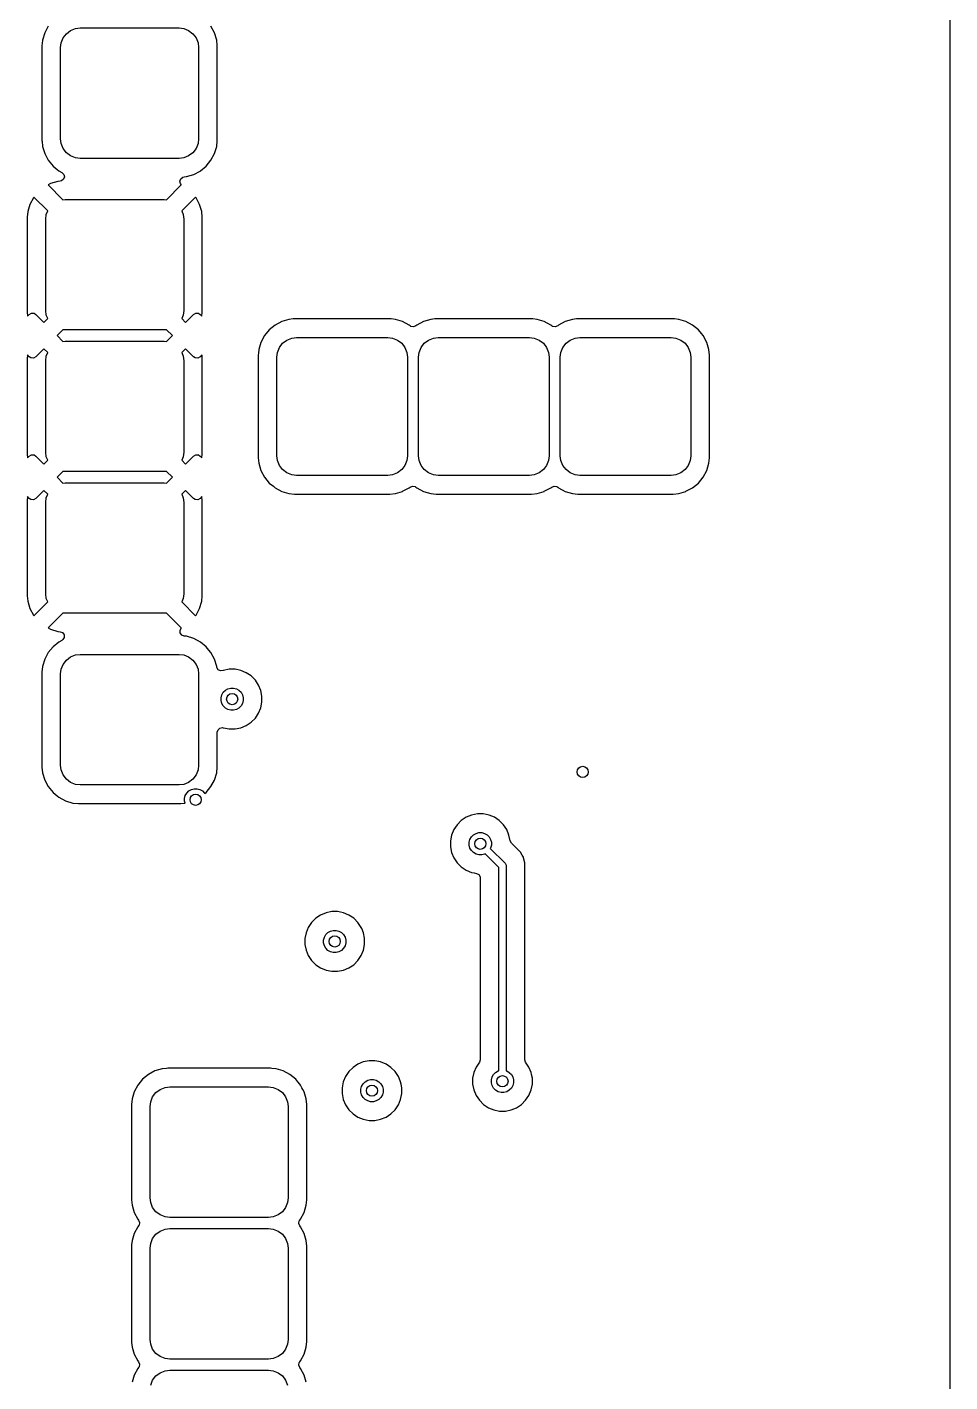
# Model space of a CAD drawing. Extents: x 3.62 to 7.51, y -6.04 to -1.71.
# Drawn here: x 6.539 to 7.514, y -4.502 to -3.072 of the extents above; entities that cross this region are included whole.
import ezdxf

# ---------------------------------------------------------------- set-up
doc = ezdxf.new("R2010")
doc.units = 0
doc.header["$MEASUREMENT"] = 0
doc.layers.add('BLACK', color=7, linetype='CONTINUOUS')

msp = doc.modelspace()

# ---------------------------------------------------------------- linework, layer by layer
at = {"layer": 'BLACK', "linetype": 'CONTINUOUS'}
for p, q in [((7.5138, -2.3151), (7.5138, -5.8582)), ((6.5617, -3.071), (6.558, -3.078)), ((6.5809, -3.0789), (6.5853, -3.0755)), ((6.5853, -3.0755), (6.5906, -3.0734)), ((6.5906, -3.0734), (6.5955, -3.0728)), ((6.5955, -3.0728), (6.6998, -3.0728)), ((6.6998, -3.0728), (6.7047, -3.0734)), ((6.7047, -3.0734), (6.7099, -3.0755)), ((6.7099, -3.0755), (6.7144, -3.0789)), ((6.7373, -3.078), (6.7335, -3.071)), ((6.5553, -3.0892), (6.5551, -3.0915)), ((6.5557, -3.0856), (6.5553, -3.0892)), ((6.558, -3.078), (6.5557, -3.0856)), ((6.5748, -3.0935), (6.5754, -3.0886)), ((6.5754, -3.0886), (6.5775, -3.0834)), ((6.5775, -3.0834), (6.5809, -3.0789)), ((6.7144, -3.0789), (6.7178, -3.0834)), ((6.7178, -3.0834), (6.7199, -3.0886)), ((6.7199, -3.0886), (6.7205, -3.0935)), ((6.7396, -3.0856), (6.7373, -3.078)), ((6.7373, -3.078), (6.7373, -3.078)), ((6.7373, -3.078), (6.7373, -3.078)), ((6.7402, -3.0915), (6.7396, -3.0856)), ((6.5551, -3.0915), (6.5551, -3.1919)), ((6.5748, -3.19), (6.5748, -3.0935)), ((6.7205, -3.0935), (6.7205, -3.19)), ((6.7402, -3.1919), (6.7402, -3.0915)), ((6.5754, -3.1949), (6.5748, -3.19)), ((6.7205, -3.19), (6.7199, -3.1949)), ((6.5551, -3.1919), (6.5552, -3.1925)), ((6.5552, -3.1925), (6.5557, -3.1979)), ((6.5557, -3.1979), (6.558, -3.2055)), ((6.5775, -3.2001), (6.5754, -3.1949)), ((6.5809, -3.2046), (6.5775, -3.2001)), ((6.7178, -3.2001), (6.7144, -3.2046)), ((6.7199, -3.1949), (6.7178, -3.2001)), ((6.7373, -3.2055), (6.7396, -3.1979)), ((6.7396, -3.1979), (6.7402, -3.1919)), ((6.558, -3.2055), (6.5617, -3.2125)), ((6.5617, -3.2125), (6.5617, -3.2125)), ((6.5617, -3.2125), (6.5668, -3.2186)), ((6.5668, -3.2186), (6.5711, -3.2222)), ((6.5853, -3.208), (6.5809, -3.2046)), ((6.5906, -3.21), (6.5853, -3.208)), ((6.5955, -3.2106), (6.5906, -3.21)), ((6.6998, -3.2106), (6.5955, -3.2106)), ((6.7047, -3.21), (6.6998, -3.2106)), ((6.7099, -3.208), (6.7047, -3.21)), ((6.7144, -3.2046), (6.7099, -3.208)), ((6.7223, -3.2237), (6.7285, -3.2186)), ((6.7285, -3.2186), (6.7335, -3.2125)), ((6.7335, -3.2125), (6.7373, -3.2055)), ((6.5711, -3.2222), (6.5729, -3.2237)), ((6.5729, -3.2237), (6.5729, -3.2237)), ((6.5729, -3.2237), (6.5729, -3.2237)), ((6.5729, -3.2237), (6.5762, -3.2254)), ((6.5778, -3.2326), (6.5756, -3.2343)), ((6.5762, -3.2254), (6.5781, -3.2274)), ((6.5787, -3.23), (6.5778, -3.2326)), ((6.5781, -3.2274), (6.5787, -3.23)), ((6.7008, -3.2346), (6.7017, -3.232)), ((6.7017, -3.232), (6.7039, -3.2303)), ((6.7039, -3.2303), (6.7052, -3.23)), ((6.7052, -3.23), (6.7077, -3.2298)), ((6.7077, -3.2298), (6.7153, -3.2274)), ((6.7153, -3.2274), (6.7155, -3.2274)), ((6.7155, -3.2274), (6.722, -3.2239)), ((6.722, -3.2239), (6.7223, -3.2237)), ((6.5642, -3.2371), (6.5615, -3.2386)), ((6.5615, -3.2386), (6.5772, -3.2542)), ((6.5718, -3.2348), (6.5642, -3.2371)), ((6.5743, -3.2346), (6.5718, -3.2348)), ((6.5756, -3.2343), (6.5743, -3.2346)), ((6.6866, -3.2542), (6.7022, -3.2386)), ((6.7014, -3.2372), (6.7008, -3.2346)), ((6.7022, -3.238), (6.7014, -3.2372)), ((6.7022, -3.2386), (6.7022, -3.238)), ((6.5423, -3.2591), (6.54, -3.2667)), ((6.546, -3.2521), (6.5423, -3.2591)), ((6.5466, -3.2514), (6.546, -3.2521)), ((6.5611, -3.266), (6.5466, -3.2514)), ((6.5772, -3.2542), (6.5797, -3.2539)), ((6.5797, -3.2539), (6.6841, -3.2539)), ((6.6841, -3.2539), (6.6866, -3.2542)), ((6.7172, -3.2514), (6.7027, -3.266)), ((6.7178, -3.2521), (6.7172, -3.2514)), ((6.7172, -3.2514), (6.7172, -3.2514)), ((6.7215, -3.2591), (6.7178, -3.2521)), ((6.7178, -3.2521), (6.7178, -3.2521)), ((6.7238, -3.2667), (6.7215, -3.2591)), ((6.54, -3.2667), (6.5394, -3.2726)), ((6.5394, -3.2726), (6.5394, -3.373)), ((6.5591, -3.2746), (6.5596, -3.2697)), ((6.5591, -3.3711), (6.5591, -3.2746)), ((6.5596, -3.2697), (6.5611, -3.266)), ((6.7027, -3.266), (6.7041, -3.2697)), ((6.7041, -3.2697), (6.7047, -3.2746)), ((6.7047, -3.2746), (6.7047, -3.3711)), ((6.7244, -3.2726), (6.7238, -3.2667)), ((6.7244, -3.373), (6.7244, -3.2726)), ((6.5394, -3.373), (6.5398, -3.3772)), ((6.5398, -3.3772), (6.5417, -3.3752)), ((6.5417, -3.3752), (6.5441, -3.3739)), ((6.5441, -3.3739), (6.5469, -3.3741)), ((6.5469, -3.3741), (6.5486, -3.3752)), ((6.5486, -3.3752), (6.5571, -3.3837)), ((6.5596, -3.376), (6.5591, -3.3711)), ((6.5611, -3.3797), (6.5596, -3.376)), ((6.7041, -3.376), (6.7027, -3.3797)), ((6.7047, -3.3711), (6.7041, -3.376)), ((6.7067, -3.3837), (6.7152, -3.3752)), ((6.7152, -3.3752), (6.7176, -3.3739)), ((6.7176, -3.3739), (6.7203, -3.3741)), ((6.7203, -3.3741), (6.7221, -3.3752)), ((6.7221, -3.3752), (6.724, -3.3772)), ((6.724, -3.3772), (6.7244, -3.373)), ((6.5571, -3.3837), (6.5611, -3.3797)), ((6.7027, -3.3797), (6.7067, -3.3837)), ((6.8013, -3.3865), (6.7951, -3.3916)), ((6.8083, -3.3828), (6.8013, -3.3865)), ((6.8013, -3.3865), (6.8013, -3.3865)), ((6.8159, -3.3805), (6.8083, -3.3828)), ((6.8204, -3.38), (6.8159, -3.3805)), ((6.8218, -3.3799), (6.8204, -3.38)), ((6.9223, -3.3799), (6.8218, -3.3799)), ((6.9239, -3.3801), (6.9223, -3.3799)), ((6.9282, -3.3805), (6.9239, -3.3801)), ((6.9358, -3.3828), (6.9282, -3.3805)), ((6.9428, -3.3865), (6.9358, -3.3828)), ((6.9438, -3.3873), (6.9428, -3.3865)), ((6.9428, -3.3865), (6.9428, -3.3865)), ((6.9447, -3.3879), (6.9438, -3.3873)), ((6.9474, -3.3884), (6.9447, -3.3879)), ((6.9499, -3.3873), (6.9474, -3.3884)), ((6.9509, -3.3865), (6.9499, -3.3873)), ((6.9579, -3.3828), (6.9509, -3.3865)), ((6.9509, -3.3865), (6.9509, -3.3865)), ((6.9655, -3.3805), (6.9579, -3.3828)), ((6.97, -3.38), (6.9655, -3.3805)), ((6.9714, -3.3799), (6.97, -3.38)), ((7.0719, -3.3799), (6.9714, -3.3799)), ((7.0735, -3.3801), (7.0719, -3.3799)), ((7.0778, -3.3805), (7.0735, -3.3801)), ((7.0854, -3.3828), (7.0778, -3.3805)), ((7.0924, -3.3865), (7.0854, -3.3828)), ((7.0934, -3.3873), (7.0924, -3.3865)), ((7.0924, -3.3865), (7.0924, -3.3865)), ((7.0943, -3.3879), (7.0934, -3.3873)), ((7.097, -3.3884), (7.0943, -3.3879)), ((7.0996, -3.3873), (7.097, -3.3884)), ((7.1005, -3.3865), (7.0996, -3.3873)), ((7.1075, -3.3828), (7.1005, -3.3865)), ((7.1005, -3.3865), (7.1005, -3.3865)), ((7.1151, -3.3805), (7.1075, -3.3828)), ((7.1196, -3.38), (7.1151, -3.3805)), ((7.121, -3.3799), (7.1196, -3.38)), ((7.2215, -3.3799), (7.121, -3.3799)), ((7.2231, -3.3801), (7.2215, -3.3799)), ((7.2274, -3.3805), (7.2231, -3.3801)), ((7.235, -3.3828), (7.2274, -3.3805)), ((7.242, -3.3865), (7.235, -3.3828)), ((7.2482, -3.3916), (7.242, -3.3865)), ((7.242, -3.3865), (7.242, -3.3865)), ((6.5772, -3.3914), (6.571, -3.3976)), ((6.571, -3.3976), (6.5772, -3.4038)), ((6.5797, -3.3917), (6.5772, -3.3914)), ((6.5772, -3.4038), (6.5797, -3.4035)), ((6.6841, -3.3917), (6.5797, -3.3917)), ((6.5797, -3.4035), (6.6841, -3.4035)), ((6.6866, -3.3914), (6.6841, -3.3917)), ((6.6841, -3.4035), (6.6866, -3.4038)), ((6.6928, -3.3976), (6.6866, -3.3914)), ((6.6866, -3.4038), (6.6928, -3.3976)), ((6.7901, -3.3977), (6.7863, -3.4048)), ((6.7951, -3.3916), (6.7901, -3.3977)), ((6.7901, -3.3977), (6.7901, -3.3977)), ((6.8092, -3.4057), (6.8137, -3.4023)), ((6.8137, -3.4023), (6.8189, -3.4002)), ((6.8189, -3.4002), (6.8238, -3.3996)), ((6.8238, -3.3996), (6.9203, -3.3996)), ((6.9203, -3.3996), (6.9252, -3.4002)), ((6.9252, -3.4002), (6.9304, -3.4023)), ((6.9304, -3.4023), (6.9349, -3.4057)), ((6.9588, -3.4057), (6.9633, -3.4023)), ((6.9633, -3.4023), (6.9685, -3.4002)), ((6.9685, -3.4002), (6.9734, -3.3996)), ((6.9734, -3.3996), (7.0699, -3.3996)), ((7.0699, -3.3996), (7.0748, -3.4002)), ((7.0748, -3.4002), (7.08, -3.4023)), ((7.08, -3.4023), (7.0845, -3.4057)), ((7.1084, -3.4057), (7.1129, -3.4023)), ((7.1129, -3.4023), (7.1181, -3.4002)), ((7.1181, -3.4002), (7.123, -3.3996)), ((7.123, -3.3996), (7.2195, -3.3996)), ((7.2195, -3.3996), (7.2244, -3.4002)), ((7.2244, -3.4002), (7.2296, -3.4023)), ((7.2296, -3.4023), (7.2341, -3.4057)), ((7.2514, -3.3955), (7.2482, -3.3916)), ((7.2532, -3.3977), (7.2514, -3.3955)), ((7.257, -3.4048), (7.2532, -3.3977)), ((7.2532, -3.3977), (7.2532, -3.3977)), ((7.2532, -3.3977), (7.2532, -3.3977)), ((6.5398, -3.4181), (6.5394, -3.4222)), ((6.5417, -3.42), (6.5398, -3.4181)), ((6.5571, -3.4116), (6.5486, -3.42)), ((6.5611, -3.4156), (6.5571, -3.4116)), ((6.5596, -3.4193), (6.5611, -3.4156)), ((6.7067, -3.4116), (6.7027, -3.4156)), ((6.7027, -3.4156), (6.7041, -3.4193)), ((6.7152, -3.42), (6.7067, -3.4116)), ((6.724, -3.4181), (6.7221, -3.42)), ((6.724, -3.4181), (6.724, -3.4181)), ((6.724, -3.4183), (6.724, -3.4181)), ((6.7241, -3.4187), (6.724, -3.4183)), ((6.7244, -3.4222), (6.7241, -3.4187)), ((6.7836, -3.4163), (6.7834, -3.4183)), ((6.7834, -3.4183), (6.7834, -3.5266)), ((6.784, -3.4124), (6.7836, -3.4163)), ((6.7863, -3.4048), (6.784, -3.4124)), ((6.8031, -3.4203), (6.8037, -3.4154)), ((6.8037, -3.4154), (6.8058, -3.4101)), ((6.8058, -3.4101), (6.8092, -3.4057)), ((6.9349, -3.4057), (6.9383, -3.4101)), ((6.9383, -3.4101), (6.9404, -3.4154)), ((6.9404, -3.4154), (6.9409, -3.4203)), ((6.9528, -3.4203), (6.9533, -3.4154)), ((6.9533, -3.4154), (6.9554, -3.4101)), ((6.9554, -3.4101), (6.9588, -3.4057)), ((7.0845, -3.4057), (7.0879, -3.4101)), ((7.0879, -3.4101), (7.09, -3.4154)), ((7.09, -3.4154), (7.0906, -3.4203)), ((7.1024, -3.4203), (7.1029, -3.4154)), ((7.1029, -3.4154), (7.105, -3.4101)), ((7.105, -3.4101), (7.1084, -3.4057)), ((7.2341, -3.4057), (7.2375, -3.4101)), ((7.2375, -3.4101), (7.2396, -3.4154)), ((7.2396, -3.4154), (7.2402, -3.4203)), ((7.2593, -3.4124), (7.257, -3.4048)), ((7.257, -3.4048), (7.257, -3.4048)), ((7.257, -3.4048), (7.257, -3.4048)), ((7.2599, -3.4183), (7.2593, -3.4124)), ((7.2599, -3.5266), (7.2599, -3.4183)), ((6.5394, -3.4222), (6.5394, -3.5227)), ((6.5434, -3.4212), (6.5417, -3.42)), ((6.5462, -3.4214), (6.5434, -3.4212)), ((6.5486, -3.42), (6.5462, -3.4214)), ((6.5591, -3.4242), (6.5596, -3.4193)), ((6.5591, -3.5207), (6.5591, -3.4242)), ((6.7041, -3.4193), (6.7047, -3.4242)), ((6.7047, -3.4242), (6.7047, -3.5207)), ((6.7169, -3.4212), (6.7152, -3.42)), ((6.7197, -3.4214), (6.7169, -3.4212)), ((6.7221, -3.42), (6.7197, -3.4214)), ((6.7244, -3.5227), (6.7244, -3.4222)), ((6.8031, -3.5246), (6.8031, -3.4203)), ((6.9409, -3.4203), (6.9409, -3.5246)), ((6.9528, -3.5246), (6.9528, -3.4203)), ((7.0906, -3.4203), (7.0906, -3.5246)), ((7.1024, -3.5246), (7.1024, -3.4203)), ((7.2402, -3.4203), (7.2402, -3.5246)), ((6.5394, -3.5227), (6.5398, -3.5268)), ((6.5398, -3.5268), (6.5417, -3.5248)), ((6.5417, -3.5248), (6.5441, -3.5235)), ((6.5441, -3.5235), (6.5469, -3.5237)), ((6.5469, -3.5237), (6.5486, -3.5248)), ((6.5486, -3.5248), (6.5571, -3.5333)), ((6.5571, -3.5333), (6.5611, -3.5293)), ((6.5596, -3.5256), (6.5591, -3.5207)), ((6.5611, -3.5293), (6.5596, -3.5256)), ((6.7041, -3.5256), (6.7027, -3.5293)), ((6.7027, -3.5293), (6.7067, -3.5333)), ((6.7047, -3.5207), (6.7041, -3.5256)), ((6.7067, -3.5333), (6.7152, -3.5248)), ((6.7152, -3.5248), (6.7176, -3.5235)), ((6.7176, -3.5235), (6.7203, -3.5237)), ((6.7203, -3.5237), (6.7221, -3.5248)), ((6.7221, -3.5248), (6.724, -3.5268)), ((6.724, -3.5268), (6.7244, -3.5227)), ((6.7834, -3.5266), (6.7835, -3.5268)), ((6.7835, -3.5268), (6.784, -3.5325)), ((6.784, -3.5325), (6.7863, -3.5401)), ((6.8037, -3.5295), (6.8031, -3.5246)), ((6.8058, -3.5347), (6.8037, -3.5295)), ((6.9404, -3.5295), (6.9383, -3.5347)), ((6.9409, -3.5246), (6.9404, -3.5295)), ((6.9533, -3.5295), (6.9528, -3.5246)), ((6.9554, -3.5347), (6.9533, -3.5295)), ((7.09, -3.5295), (7.0879, -3.5347)), ((7.0906, -3.5246), (7.09, -3.5295)), ((7.1029, -3.5295), (7.1024, -3.5246)), ((7.105, -3.5347), (7.1029, -3.5295)), ((7.2396, -3.5295), (7.2375, -3.5347)), ((7.2402, -3.5246), (7.2396, -3.5295)), ((7.257, -3.5401), (7.2593, -3.5325)), ((7.2593, -3.5325), (7.2599, -3.5266)), ((6.5772, -3.541), (6.571, -3.5472)), ((6.571, -3.5472), (6.5772, -3.5535)), ((6.5797, -3.5413), (6.5772, -3.541)), ((6.6841, -3.5413), (6.5797, -3.5413)), ((6.6866, -3.541), (6.6841, -3.5413)), ((6.6928, -3.5472), (6.6866, -3.541)), ((6.6866, -3.5535), (6.6928, -3.5472)), ((6.7863, -3.5401), (6.7901, -3.5471)), ((6.7901, -3.5471), (6.7901, -3.5471)), ((6.7901, -3.5471), (6.7951, -3.5533)), ((6.8092, -3.5392), (6.8058, -3.5347)), ((6.8137, -3.5426), (6.8092, -3.5392)), ((6.8189, -3.5447), (6.8137, -3.5426)), ((6.8238, -3.5453), (6.8189, -3.5447)), ((6.9203, -3.5453), (6.8238, -3.5453)), ((6.9252, -3.5447), (6.9203, -3.5453)), ((6.9304, -3.5426), (6.9252, -3.5447)), ((6.9349, -3.5392), (6.9304, -3.5426)), ((6.9383, -3.5347), (6.9349, -3.5392)), ((6.9588, -3.5392), (6.9554, -3.5347)), ((6.9633, -3.5426), (6.9588, -3.5392)), ((6.9685, -3.5447), (6.9633, -3.5426)), ((6.9734, -3.5453), (6.9685, -3.5447)), ((7.0699, -3.5453), (6.9734, -3.5453)), ((7.0748, -3.5447), (7.0699, -3.5453)), ((7.08, -3.5426), (7.0748, -3.5447)), ((7.0845, -3.5392), (7.08, -3.5426)), ((7.0879, -3.5347), (7.0845, -3.5392)), ((7.1084, -3.5392), (7.105, -3.5347)), ((7.1129, -3.5426), (7.1084, -3.5392)), ((7.1181, -3.5447), (7.1129, -3.5426)), ((7.123, -3.5453), (7.1181, -3.5447)), ((7.2195, -3.5453), (7.123, -3.5453)), ((7.2244, -3.5447), (7.2195, -3.5453)), ((7.2296, -3.5426), (7.2244, -3.5447)), ((7.2341, -3.5392), (7.2296, -3.5426)), ((7.2375, -3.5347), (7.2341, -3.5392)), ((7.2482, -3.5533), (7.2532, -3.5471)), ((7.2532, -3.5471), (7.257, -3.5401)), ((6.5571, -3.5612), (6.5486, -3.5696)), ((6.5611, -3.5652), (6.5571, -3.5612)), ((6.5772, -3.5535), (6.5797, -3.5531)), ((6.5797, -3.5531), (6.6841, -3.5531)), ((6.6841, -3.5531), (6.6866, -3.5535)), ((6.7067, -3.5612), (6.7027, -3.5652)), ((6.7152, -3.5696), (6.7067, -3.5612)), ((6.7951, -3.5533), (6.7994, -3.5568)), ((6.7994, -3.5568), (6.8013, -3.5583)), ((6.8013, -3.5583), (6.8013, -3.5583)), ((6.8013, -3.5583), (6.8013, -3.5583)), ((6.8013, -3.5583), (6.8083, -3.5621)), ((6.9358, -3.5621), (6.9359, -3.562)), ((6.9359, -3.562), (6.9428, -3.5583)), ((6.9428, -3.5583), (6.9438, -3.5576)), ((6.9428, -3.5583), (6.9428, -3.5583)), ((6.9438, -3.5576), (6.9463, -3.5565)), ((6.9463, -3.5565), (6.949, -3.557)), ((6.949, -3.557), (6.9499, -3.5576)), ((6.9499, -3.5576), (6.9509, -3.5583)), ((6.9509, -3.5583), (6.9509, -3.5583)), ((6.9509, -3.5583), (6.9579, -3.5621)), ((7.0854, -3.5621), (7.0855, -3.562)), ((7.0855, -3.562), (7.0924, -3.5583)), ((7.0924, -3.5583), (7.0934, -3.5576)), ((7.0924, -3.5583), (7.0924, -3.5583)), ((7.0934, -3.5576), (7.0959, -3.5565)), ((7.0959, -3.5565), (7.0986, -3.557)), ((7.0986, -3.557), (7.0996, -3.5576)), ((7.0996, -3.5576), (7.1005, -3.5583)), ((7.1005, -3.5583), (7.1005, -3.5583)), ((7.1005, -3.5583), (7.1075, -3.5621)), ((7.235, -3.5621), (7.2351, -3.562)), ((7.2351, -3.562), (7.242, -3.5583)), ((7.242, -3.5583), (7.2482, -3.5533)), ((7.242, -3.5583), (7.242, -3.5583)), ((7.242, -3.5583), (7.242, -3.5583)), ((6.5398, -3.5677), (6.5394, -3.5718)), ((6.5394, -3.5718), (6.5394, -3.6723)), ((6.5417, -3.5696), (6.5398, -3.5677)), ((6.5434, -3.5708), (6.5417, -3.5696)), ((6.5462, -3.571), (6.5434, -3.5708)), ((6.5486, -3.5696), (6.5462, -3.571)), ((6.5591, -3.5738), (6.5596, -3.5689)), ((6.5591, -3.6703), (6.5591, -3.5738)), ((6.5596, -3.5689), (6.5611, -3.5652)), ((6.7027, -3.5652), (6.7041, -3.5689)), ((6.7041, -3.5689), (6.7047, -3.5738)), ((6.7047, -3.5738), (6.7047, -3.6703)), ((6.7169, -3.5708), (6.7152, -3.5696)), ((6.7197, -3.571), (6.7169, -3.5708)), ((6.7221, -3.5696), (6.7197, -3.571)), ((6.724, -3.5677), (6.7221, -3.5696)), ((6.7244, -3.5718), (6.724, -3.5677)), ((6.7244, -3.6723), (6.7244, -3.5718)), ((6.8083, -3.5621), (6.8083, -3.5621)), ((6.8083, -3.5621), (6.8083, -3.5621)), ((6.8083, -3.5621), (6.8159, -3.5644)), ((6.8159, -3.5644), (6.8218, -3.565)), ((6.8218, -3.565), (6.8218, -3.565)), ((6.8218, -3.565), (6.9223, -3.565)), ((6.9223, -3.565), (6.9282, -3.5644)), ((6.9223, -3.565), (6.9223, -3.565)), ((6.9282, -3.5644), (6.9358, -3.5621)), ((6.9579, -3.5621), (6.9579, -3.5621)), ((6.9579, -3.5621), (6.9579, -3.5621)), ((6.9579, -3.5621), (6.9655, -3.5644)), ((6.9655, -3.5644), (6.9714, -3.565)), ((6.9714, -3.565), (6.9714, -3.565)), ((6.9714, -3.565), (7.0719, -3.565)), ((7.0719, -3.565), (7.0778, -3.5644)), ((7.0719, -3.565), (7.0719, -3.565)), ((7.0778, -3.5644), (7.0854, -3.5621)), ((7.1075, -3.5621), (7.1075, -3.5621)), ((7.1075, -3.5621), (7.1075, -3.5621)), ((7.1075, -3.5621), (7.1151, -3.5644)), ((7.1151, -3.5644), (7.121, -3.565)), ((7.121, -3.565), (7.121, -3.565)), ((7.121, -3.565), (7.2215, -3.565)), ((7.2215, -3.565), (7.2274, -3.5644)), ((7.2215, -3.565), (7.2215, -3.565)), ((7.2274, -3.5644), (7.235, -3.5621)), ((6.5394, -3.6723), (6.54, -3.6782)), ((6.5596, -3.6752), (6.5591, -3.6703)), ((6.5611, -3.6789), (6.5596, -3.6752)), ((6.7041, -3.6752), (6.7027, -3.6789)), ((6.7047, -3.6703), (6.7041, -3.6752)), ((6.7238, -3.6782), (6.7244, -3.6723)), ((6.54, -3.6782), (6.5423, -3.6858)), ((6.5423, -3.6858), (6.546, -3.6928)), ((6.5466, -3.6935), (6.5611, -3.6789)), ((6.5772, -3.6906), (6.5615, -3.7063)), ((6.5797, -3.6909), (6.5772, -3.6906)), ((6.6866, -3.6906), (6.6841, -3.6909)), ((6.7022, -3.7063), (6.6866, -3.6906)), ((6.7027, -3.6789), (6.7172, -3.6935)), ((6.7178, -3.6928), (6.7215, -3.6858)), ((6.7215, -3.6858), (6.7238, -3.6782)), ((6.546, -3.6928), (6.546, -3.6928)), ((6.546, -3.6928), (6.5466, -3.6935)), ((6.5466, -3.6935), (6.5466, -3.6935)), ((6.6841, -3.6909), (6.5797, -3.6909)), ((6.7172, -3.6935), (6.7178, -3.6928)), ((6.7172, -3.6935), (6.7172, -3.6935)), ((6.5615, -3.7063), (6.5642, -3.7077)), ((6.5642, -3.7077), (6.5718, -3.71)), ((6.5718, -3.71), (6.5743, -3.7103)), ((6.5743, -3.7103), (6.5769, -3.7113)), ((6.5772, -3.7187), (6.5762, -3.7195)), ((6.5769, -3.7113), (6.5785, -3.7136)), ((6.5786, -3.7163), (6.5772, -3.7187)), ((6.5785, -3.7136), (6.5786, -3.7163)), ((6.7009, -3.7089), (6.7022, -3.7067)), ((6.701, -3.7116), (6.7009, -3.7089)), ((6.7026, -3.7139), (6.701, -3.7116)), ((6.7022, -3.7067), (6.7022, -3.7063)), ((6.7052, -3.7149), (6.7026, -3.7139)), ((6.7077, -3.7151), (6.7052, -3.7149)), ((6.7153, -3.7174), (6.7077, -3.7151)), ((6.7223, -3.7212), (6.7153, -3.7174)), ((6.5617, -3.7324), (6.558, -3.7394)), ((6.5668, -3.7262), (6.5617, -3.7324)), ((6.5617, -3.7324), (6.5617, -3.7324)), ((6.5729, -3.7212), (6.5668, -3.7262)), ((6.5762, -3.7195), (6.5729, -3.7212)), ((6.5729, -3.7212), (6.5729, -3.7212)), ((6.7285, -3.7262), (6.7223, -3.7212)), ((6.7223, -3.7212), (6.7223, -3.7212)), ((6.7314, -3.7297), (6.7285, -3.7262)), ((6.7335, -3.7324), (6.7314, -3.7297)), ((6.7373, -3.7394), (6.7335, -3.7324)), ((6.7335, -3.7324), (6.7335, -3.7324)), ((6.7335, -3.7324), (6.7335, -3.7324)), ((6.5557, -3.747), (6.5551, -3.7529)), ((6.558, -3.7394), (6.5557, -3.747)), ((6.5754, -3.75), (6.5775, -3.7448)), ((6.5775, -3.7448), (6.5809, -3.7403)), ((6.5809, -3.7403), (6.5853, -3.7369)), ((6.5853, -3.7369), (6.5906, -3.7348)), ((6.5906, -3.7348), (6.5955, -3.7343)), ((6.5955, -3.7343), (6.6998, -3.7343)), ((6.6998, -3.7343), (6.7047, -3.7348)), ((6.7047, -3.7348), (6.7099, -3.7369)), ((6.7099, -3.7369), (6.7144, -3.7403)), ((6.7144, -3.7403), (6.7178, -3.7448)), ((6.7178, -3.7448), (6.7199, -3.75)), ((6.7396, -3.747), (6.7373, -3.7394)), ((6.7373, -3.7394), (6.7373, -3.7394)), ((6.7373, -3.7394), (6.7373, -3.7394)), ((6.7396, -3.7473), (6.7396, -3.747)), ((6.7396, -3.747), (6.7396, -3.747)), ((6.7396, -3.747), (6.7396, -3.747)), ((6.7398, -3.748), (6.7396, -3.7473)), ((6.7412, -3.7504), (6.7398, -3.748)), ((6.5551, -3.7529), (6.5551, -3.8534)), ((6.5748, -3.7549), (6.5754, -3.75)), ((6.5748, -3.8514), (6.5748, -3.7549)), ((6.7199, -3.75), (6.7205, -3.7549)), ((6.7205, -3.7549), (6.7205, -3.8514)), ((6.7436, -3.7516), (6.7412, -3.7504)), ((6.7463, -3.7513), (6.7436, -3.7516)), ((6.7467, -3.7512), (6.7463, -3.7513)), ((6.7528, -3.75), (6.7467, -3.7512)), ((6.7467, -3.7512), (6.7467, -3.7512)), ((6.759, -3.75), (6.7528, -3.75)), ((6.7528, -3.75), (6.7528, -3.75)), ((6.7651, -3.7512), (6.759, -3.75)), ((6.759, -3.75), (6.759, -3.75)), ((6.7708, -3.7536), (6.7651, -3.7512)), ((6.7651, -3.7512), (6.7651, -3.7512)), ((6.776, -3.757), (6.7708, -3.7536)), ((6.7708, -3.7536), (6.7708, -3.7536)), ((6.7804, -3.7614), (6.776, -3.757)), ((6.776, -3.757), (6.776, -3.757)), ((6.7838, -3.7666), (6.7804, -3.7614)), ((6.7804, -3.7614), (6.7804, -3.7614)), ((6.745, -3.777), (6.7465, -3.7743)), ((6.7465, -3.7743), (6.7487, -3.7721)), ((6.7487, -3.7721), (6.7514, -3.7706)), ((6.7514, -3.7706), (6.7544, -3.7698)), ((6.7544, -3.7698), (6.7574, -3.7698)), ((6.7574, -3.7698), (6.7604, -3.7706)), ((6.7604, -3.7706), (6.7631, -3.7721)), ((6.7631, -3.7721), (6.7653, -3.7743)), ((6.7653, -3.7743), (6.7668, -3.777)), ((6.7862, -3.7723), (6.7838, -3.7666)), ((6.7838, -3.7666), (6.7838, -3.7666)), ((6.7874, -3.7784), (6.7862, -3.7723)), ((6.7862, -3.7723), (6.7862, -3.7723)), ((6.7862, -3.7723), (6.7862, -3.7723)), ((6.7442, -3.78), (6.745, -3.777)), ((6.7442, -3.783), (6.7442, -3.78)), ((6.745, -3.786), (6.7442, -3.783)), ((6.7465, -3.7887), (6.745, -3.786)), ((6.7487, -3.7909), (6.7465, -3.7887)), ((6.7514, -3.7924), (6.7487, -3.7909)), ((6.7631, -3.7909), (6.7604, -3.7924)), ((6.7653, -3.7887), (6.7631, -3.7909)), ((6.7668, -3.786), (6.7653, -3.7887)), ((6.7668, -3.777), (6.7676, -3.78)), ((6.7676, -3.783), (6.7668, -3.786)), ((6.7676, -3.78), (6.7676, -3.783)), ((6.7838, -3.7964), (6.7862, -3.7907)), ((6.7862, -3.7907), (6.7874, -3.7846)), ((6.7874, -3.7846), (6.7874, -3.7784)), ((6.7874, -3.7784), (6.7874, -3.7784)), ((6.7874, -3.7784), (6.7874, -3.7784)), ((6.7544, -3.7932), (6.7514, -3.7924)), ((6.7574, -3.7932), (6.7544, -3.7932)), ((6.7604, -3.7924), (6.7574, -3.7932)), ((6.776, -3.806), (6.7804, -3.8016)), ((6.7804, -3.8016), (6.7838, -3.7964)), ((6.7402, -3.8164), (6.741, -3.8138)), ((6.7402, -3.8534), (6.7402, -3.8164)), ((6.741, -3.8138), (6.743, -3.812)), ((6.743, -3.812), (6.7458, -3.8116)), ((6.7458, -3.8116), (6.7465, -3.8118)), ((6.7465, -3.8118), (6.7465, -3.8117)), ((6.7465, -3.8117), (6.7467, -3.8118)), ((6.7467, -3.8118), (6.7467, -3.8118)), ((6.7467, -3.8118), (6.7528, -3.813)), ((6.7528, -3.813), (6.7528, -3.813)), ((6.7528, -3.813), (6.7528, -3.813)), ((6.7528, -3.813), (6.759, -3.813)), ((6.759, -3.813), (6.7651, -3.8118)), ((6.759, -3.813), (6.759, -3.813)), ((6.7651, -3.8118), (6.7708, -3.8094)), ((6.7708, -3.8094), (6.776, -3.806)), ((6.5551, -3.8534), (6.5557, -3.8593)), ((6.5557, -3.8593), (6.558, -3.8669)), ((6.5754, -3.8563), (6.5748, -3.8514)), ((6.5775, -3.8615), (6.5754, -3.8563)), ((6.5809, -3.866), (6.5775, -3.8615)), ((6.7178, -3.8615), (6.7144, -3.866)), ((6.7199, -3.8563), (6.7178, -3.8615)), ((6.7205, -3.8514), (6.7199, -3.8563)), ((6.7373, -3.8669), (6.7396, -3.8593)), ((6.7396, -3.8593), (6.7402, -3.8534)), ((6.558, -3.8669), (6.5617, -3.8739)), ((6.5617, -3.8739), (6.5617, -3.8739)), ((6.5617, -3.8739), (6.5668, -3.8801)), ((6.5853, -3.8694), (6.5809, -3.866)), ((6.5906, -3.8715), (6.5853, -3.8694)), ((6.5955, -3.872), (6.5906, -3.8715)), ((6.6998, -3.872), (6.5955, -3.872)), ((6.7047, -3.8715), (6.6998, -3.872)), ((6.7099, -3.8694), (6.7047, -3.8715)), ((6.7144, -3.866), (6.7099, -3.8694)), ((6.7128, -3.8769), (6.7158, -3.8761)), ((6.7158, -3.8761), (6.7189, -3.8761)), ((6.7189, -3.8761), (6.7219, -3.8769)), ((6.7285, -3.8801), (6.7335, -3.8739)), ((6.7335, -3.8739), (6.7373, -3.8669)), ((6.5668, -3.8801), (6.5711, -3.8836)), ((6.5711, -3.8836), (6.5729, -3.8851)), ((6.5729, -3.8851), (6.5729, -3.8851)), ((6.5729, -3.8851), (6.5729, -3.8851)), ((6.5729, -3.8851), (6.5799, -3.8889)), ((6.5799, -3.8889), (6.5799, -3.8889)), ((6.5799, -3.8889), (6.5799, -3.8889)), ((6.5799, -3.8889), (6.5876, -3.8912)), ((6.7056, -3.8863), (6.7064, -3.8833)), ((6.7056, -3.8894), (6.7056, -3.8863)), ((6.7062, -3.8913), (6.7056, -3.8894)), ((6.7064, -3.8833), (6.708, -3.8807)), ((6.708, -3.8807), (6.7102, -3.8785)), ((6.7102, -3.8785), (6.7128, -3.8769)), ((6.7219, -3.8769), (6.7245, -3.8785)), ((6.7245, -3.8785), (6.7267, -3.8807)), ((6.7267, -3.8807), (6.7271, -3.8812)), ((6.7271, -3.8812), (6.7285, -3.8801)), ((6.5876, -3.8912), (6.5935, -3.8918)), ((6.5935, -3.8918), (6.5935, -3.8918)), ((6.5935, -3.8918), (6.7018, -3.8918)), ((6.7018, -3.8918), (6.7062, -3.8913)), ((6.7018, -3.8918), (6.7018, -3.8918)), ((7.0087, -3.9039), (7.003, -3.9063)), ((7.0148, -3.9027), (7.0087, -3.9039)), ((7.0087, -3.9039), (7.0087, -3.9039)), ((7.021, -3.9027), (7.0148, -3.9027)), ((7.0148, -3.9027), (7.0148, -3.9027)), ((7.0271, -3.9039), (7.021, -3.9027)), ((7.021, -3.9027), (7.021, -3.9027)), ((7.0328, -3.9063), (7.0271, -3.9039)), ((7.0271, -3.9039), (7.0271, -3.9039)), ((6.99, -3.9193), (6.9876, -3.925)), ((6.9934, -3.9141), (6.99, -3.9193)), ((6.99, -3.9193), (6.99, -3.9193)), ((6.9978, -3.9097), (6.9934, -3.9141)), ((6.9934, -3.9141), (6.9934, -3.9141)), ((7.003, -3.9063), (6.9978, -3.9097)), ((6.9978, -3.9097), (6.9978, -3.9097)), ((7.003, -3.9063), (7.003, -3.9063)), ((7.038, -3.9097), (7.0328, -3.9063)), ((7.0328, -3.9063), (7.0328, -3.9063)), ((7.0424, -3.9141), (7.038, -3.9097)), ((7.038, -3.9097), (7.038, -3.9097)), ((7.0458, -3.9193), (7.0424, -3.9141)), ((7.0424, -3.9141), (7.0424, -3.9141)), ((7.0482, -3.925), (7.0458, -3.9193)), ((7.0458, -3.9193), (7.0458, -3.9193)), ((6.9876, -3.925), (6.9864, -3.9311)), ((6.9864, -3.9311), (6.9864, -3.9373)), ((6.9876, -3.925), (6.9876, -3.925)), ((7.0062, -3.9326), (7.007, -3.9297)), ((7.0062, -3.9357), (7.0062, -3.9326)), ((7.007, -3.9297), (7.0085, -3.927)), ((7.0085, -3.927), (7.0107, -3.9248)), ((7.0107, -3.9248), (7.0134, -3.9233)), ((7.0134, -3.9233), (7.0164, -3.9225)), ((7.0164, -3.9225), (7.0194, -3.9225)), ((7.0194, -3.9225), (7.0224, -3.9233)), ((7.0224, -3.9233), (7.0251, -3.9248)), ((7.0251, -3.9248), (7.0273, -3.927)), ((7.0273, -3.927), (7.0288, -3.9297)), ((7.0288, -3.9297), (7.0296, -3.9326)), ((7.0296, -3.9326), (7.0296, -3.9357)), ((7.0494, -3.9311), (7.0482, -3.925)), ((7.0482, -3.925), (7.0482, -3.925)), ((7.0482, -3.925), (7.0482, -3.925)), ((7.0494, -3.9312), (7.0494, -3.9311)), ((7.0508, -3.9336), (7.0494, -3.9312)), ((7.0603, -3.9431), (7.0508, -3.9336)), ((6.9864, -3.9373), (6.9876, -3.9434)), ((6.9876, -3.9434), (6.9876, -3.9434)), ((6.9876, -3.9434), (6.99, -3.9491)), ((7.007, -3.9387), (7.0062, -3.9357)), ((7.0085, -3.9414), (7.007, -3.9387)), ((7.0107, -3.9436), (7.0085, -3.9414)), ((7.0134, -3.9451), (7.0107, -3.9436)), ((7.0164, -3.9459), (7.0134, -3.9451)), ((7.0194, -3.9459), (7.0164, -3.9459)), ((7.0224, -3.9451), (7.0194, -3.9459)), ((7.0229, -3.9448), (7.0224, -3.9451)), ((7.0374, -3.9592), (7.0229, -3.9448)), ((7.0288, -3.9387), (7.0285, -3.9392)), ((7.0285, -3.9392), (7.0441, -3.9548)), ((7.0296, -3.9357), (7.0288, -3.9387)), ((7.0622, -3.9464), (7.0603, -3.9431)), ((7.0603, -3.9431), (7.0603, -3.9431)), ((7.0634, -3.9485), (7.0622, -3.9464)), ((6.99, -3.9491), (6.99, -3.9491)), ((6.99, -3.9491), (6.9934, -3.9543)), ((6.9934, -3.9543), (6.9934, -3.9543)), ((6.9934, -3.9543), (6.9978, -3.9587)), ((6.9978, -3.9587), (6.9978, -3.9587)), ((6.9978, -3.9587), (7.003, -3.9621)), ((7.003, -3.9621), (7.003, -3.9621)), ((7.003, -3.9621), (7.0087, -3.9645)), ((7.0374, -4.174), (7.0374, -3.9592)), ((7.0441, -3.9548), (7.0446, -3.9554)), ((7.0446, -3.9554), (7.0451, -3.9567)), ((7.0451, -3.9567), (7.0452, -3.9568)), ((7.0452, -3.9568), (7.0453, -3.9576)), ((7.0453, -3.9576), (7.0453, -4.174)), ((7.0635, -3.9491), (7.0634, -3.9485)), ((7.065, -3.9545), (7.0635, -3.9491)), ((7.065, -3.9611), (7.065, -3.9545)), ((7.065, -4.1622), (7.065, -3.9611)), ((7.065, -3.9611), (7.065, -3.9611)), ((7.0087, -3.9645), (7.0087, -3.9645)), ((7.0087, -3.9645), (7.0113, -3.965)), ((7.0113, -3.965), (7.0138, -3.9655)), ((7.0138, -3.9655), (7.0162, -3.9668)), ((7.0162, -3.9668), (7.0176, -3.9692)), ((7.0176, -3.9692), (7.0177, -3.9703)), ((7.0177, -3.9703), (7.0177, -4.1622)), ((6.8397, -4.0173), (6.8362, -4.0225)), ((6.8441, -4.0129), (6.8397, -4.0173)), ((6.8397, -4.0173), (6.8397, -4.0173)), ((6.8492, -4.0095), (6.8441, -4.0129)), ((6.8441, -4.0129), (6.8441, -4.0129)), ((6.855, -4.0071), (6.8492, -4.0095)), ((6.8492, -4.0095), (6.8492, -4.0095)), ((6.8611, -4.0059), (6.855, -4.0071)), ((6.855, -4.0071), (6.855, -4.0071)), ((6.8673, -4.0059), (6.8611, -4.0059)), ((6.8611, -4.0059), (6.8611, -4.0059)), ((6.8734, -4.0071), (6.8673, -4.0059)), ((6.8673, -4.0059), (6.8673, -4.0059)), ((6.8791, -4.0095), (6.8734, -4.0071)), ((6.8734, -4.0071), (6.8734, -4.0071)), ((6.8843, -4.0129), (6.8791, -4.0095)), ((6.8791, -4.0095), (6.8791, -4.0095)), ((6.8887, -4.0173), (6.8843, -4.0129)), ((6.8843, -4.0129), (6.8843, -4.0129)), ((6.8921, -4.0225), (6.8887, -4.0173)), ((6.8887, -4.0173), (6.8887, -4.0173)), ((6.8339, -4.0282), (6.8327, -4.0343)), ((6.8362, -4.0225), (6.8339, -4.0282)), ((6.8339, -4.0282), (6.8339, -4.0282)), ((6.8362, -4.0225), (6.8362, -4.0225)), ((6.8525, -4.0359), (6.8533, -4.0329)), ((6.8533, -4.0329), (6.8548, -4.0302)), ((6.8548, -4.0302), (6.857, -4.028)), ((6.857, -4.028), (6.8597, -4.0265)), ((6.8597, -4.0265), (6.8626, -4.0257)), ((6.8626, -4.0257), (6.8657, -4.0257)), ((6.8657, -4.0257), (6.8687, -4.0265)), ((6.8687, -4.0265), (6.8714, -4.028)), ((6.8714, -4.028), (6.8735, -4.0302)), ((6.8735, -4.0302), (6.8751, -4.0329)), ((6.8751, -4.0329), (6.8759, -4.0359)), ((6.8927, -4.0238), (6.8921, -4.0225)), ((6.8921, -4.0225), (6.8921, -4.0225)), ((6.8945, -4.0282), (6.8927, -4.0238)), ((6.8956, -4.0338), (6.8945, -4.0282)), ((6.8957, -4.0343), (6.8956, -4.0338)), ((6.8327, -4.0343), (6.8327, -4.0405)), ((6.8327, -4.0405), (6.8339, -4.0466)), ((6.8339, -4.0466), (6.8339, -4.0466)), ((6.8339, -4.0466), (6.8362, -4.0523)), ((6.8525, -4.0389), (6.8525, -4.0359)), ((6.8533, -4.0419), (6.8525, -4.0389)), ((6.8548, -4.0446), (6.8533, -4.0419)), ((6.857, -4.0468), (6.8548, -4.0446)), ((6.8597, -4.0483), (6.857, -4.0468)), ((6.8626, -4.0491), (6.8597, -4.0483)), ((6.8687, -4.0483), (6.8657, -4.0491)), ((6.8714, -4.0468), (6.8687, -4.0483)), ((6.8735, -4.0446), (6.8714, -4.0468)), ((6.8751, -4.0419), (6.8735, -4.0446)), ((6.8759, -4.0389), (6.8751, -4.0419)), ((6.8759, -4.0359), (6.8759, -4.0389)), ((6.8921, -4.0523), (6.8945, -4.0466)), ((6.8945, -4.0466), (6.8957, -4.0405)), ((6.8957, -4.0405), (6.8957, -4.0343)), ((6.8957, -4.0343), (6.8957, -4.0343)), ((6.8957, -4.0343), (6.8957, -4.0343)), ((6.8362, -4.0523), (6.8362, -4.0523)), ((6.8362, -4.0523), (6.8397, -4.0575)), ((6.8397, -4.0575), (6.8397, -4.0575)), ((6.8397, -4.0575), (6.8441, -4.0619)), ((6.8441, -4.0619), (6.8441, -4.0619)), ((6.8441, -4.0619), (6.8492, -4.0653)), ((6.8657, -4.0491), (6.8626, -4.0491)), ((6.8791, -4.0653), (6.8843, -4.0619)), ((6.8843, -4.0619), (6.8887, -4.0575)), ((6.8887, -4.0575), (6.8921, -4.0523)), ((6.8492, -4.0653), (6.8492, -4.0653)), ((6.8492, -4.0653), (6.855, -4.0677)), ((6.855, -4.0677), (6.855, -4.0677)), ((6.855, -4.0677), (6.8611, -4.0689)), ((6.8611, -4.0689), (6.8611, -4.0689)), ((6.8611, -4.0689), (6.8611, -4.0689)), ((6.8611, -4.0689), (6.8673, -4.0689)), ((6.8673, -4.0689), (6.8734, -4.0677)), ((6.8673, -4.0689), (6.8673, -4.0689)), ((6.8734, -4.0677), (6.8791, -4.0653)), ((7.0177, -4.1622), (7.0169, -4.1649)), ((7.065, -4.1623), (7.065, -4.1622)), ((7.0658, -4.1649), (7.065, -4.1623)), ((6.6744, -4.1741), (6.6674, -4.1779)), ((6.682, -4.1718), (6.6744, -4.1741)), ((6.6865, -4.1714), (6.682, -4.1718)), ((6.688, -4.1712), (6.6865, -4.1714)), ((6.7963, -4.1712), (6.688, -4.1712)), ((6.7979, -4.1714), (6.7963, -4.1712)), ((6.8022, -4.1718), (6.7979, -4.1714)), ((6.8098, -4.1741), (6.8022, -4.1718)), ((6.8168, -4.1779), (6.8098, -4.1741)), ((6.8791, -4.1748), (6.8756, -4.18)), ((6.8835, -4.1704), (6.8791, -4.1748)), ((6.8791, -4.1748), (6.8791, -4.1748)), ((6.8886, -4.167), (6.8835, -4.1704)), ((6.8835, -4.1704), (6.8835, -4.1704)), ((6.8944, -4.1646), (6.8886, -4.167)), ((6.8886, -4.167), (6.8886, -4.167)), ((6.9004, -4.1634), (6.8944, -4.1646)), ((6.8944, -4.1646), (6.8944, -4.1646)), ((6.9066, -4.1634), (6.9004, -4.1634)), ((6.9004, -4.1634), (6.9004, -4.1634)), ((6.9127, -4.1646), (6.9066, -4.1634)), ((6.9066, -4.1634), (6.9066, -4.1634)), ((6.9185, -4.167), (6.9127, -4.1646)), ((6.9127, -4.1646), (6.9127, -4.1646)), ((6.9236, -4.1704), (6.9185, -4.167)), ((6.9185, -4.167), (6.9185, -4.167)), ((6.928, -4.1748), (6.9236, -4.1704)), ((6.9236, -4.1704), (6.9236, -4.1704)), ((6.9315, -4.18), (6.928, -4.1748)), ((6.928, -4.1748), (6.928, -4.1748)), ((7.011, -4.1758), (7.0098, -4.1819)), ((7.0134, -4.1701), (7.011, -4.1758)), ((7.011, -4.1758), (7.011, -4.1758)), ((7.0169, -4.1649), (7.0134, -4.1701)), ((7.0134, -4.1701), (7.0134, -4.1701)), ((7.0169, -4.1649), (7.0169, -4.1649)), ((7.032, -4.1778), (7.0341, -4.1757)), ((7.0341, -4.1757), (7.0368, -4.1741)), ((7.0368, -4.1741), (7.0374, -4.174)), ((7.0453, -4.174), (7.0459, -4.1741)), ((7.0459, -4.1741), (7.0485, -4.1757)), ((7.0485, -4.1757), (7.0507, -4.1778)), ((7.0693, -4.1701), (7.0658, -4.1649)), ((7.0716, -4.1758), (7.0693, -4.1701)), ((7.0693, -4.1701), (7.0693, -4.1701)), ((7.072, -4.1779), (7.0716, -4.1758)), ((7.0716, -4.1758), (7.0716, -4.1758)), ((6.6562, -4.1891), (6.6525, -4.1961)), ((6.6613, -4.1829), (6.6562, -4.1891)), ((6.6562, -4.1891), (6.6562, -4.1891)), ((6.6674, -4.1779), (6.6613, -4.1829)), ((6.6674, -4.1779), (6.6674, -4.1779)), ((6.6851, -4.1915), (6.69, -4.1909)), ((6.69, -4.1909), (6.7943, -4.1909)), ((6.7943, -4.1909), (6.7992, -4.1915)), ((6.823, -4.1829), (6.8168, -4.1779)), ((6.8168, -4.1779), (6.8168, -4.1779)), ((6.8252, -4.1857), (6.823, -4.1829)), ((6.8273, -4.1881), (6.8252, -4.1857)), ((6.828, -4.1891), (6.8273, -4.1881)), ((6.8295, -4.1918), (6.828, -4.1891)), ((6.828, -4.1891), (6.828, -4.1891)), ((6.8732, -4.1857), (6.872, -4.1918)), ((6.8756, -4.18), (6.8732, -4.1857)), ((6.8732, -4.1857), (6.8732, -4.1857)), ((6.8756, -4.18), (6.8756, -4.18)), ((6.8918, -4.1933), (6.8926, -4.1904)), ((6.8926, -4.1904), (6.8942, -4.1877)), ((6.8942, -4.1877), (6.8964, -4.1855)), ((6.8964, -4.1855), (6.899, -4.184)), ((6.899, -4.184), (6.902, -4.1832)), ((6.902, -4.1832), (6.9051, -4.1832)), ((6.9051, -4.1832), (6.9081, -4.184)), ((6.9081, -4.184), (6.9107, -4.1855)), ((6.9107, -4.1855), (6.9129, -4.1877)), ((6.9129, -4.1877), (6.9145, -4.1904)), ((6.9145, -4.1904), (6.9153, -4.1933)), ((6.9323, -4.1819), (6.9315, -4.18)), ((6.9315, -4.18), (6.9315, -4.18)), ((6.9338, -4.1857), (6.9323, -4.1819)), ((6.9343, -4.1881), (6.9338, -4.1857)), ((6.9351, -4.1918), (6.9343, -4.1881)), ((7.0098, -4.1819), (7.0098, -4.1881)), ((7.0098, -4.1881), (7.011, -4.1942)), ((7.0296, -4.1835), (7.0304, -4.1805)), ((7.0296, -4.1866), (7.0296, -4.1835)), ((7.0304, -4.1896), (7.0296, -4.1866)), ((7.0304, -4.1805), (7.032, -4.1778)), ((7.032, -4.1922), (7.0304, -4.1896)), ((7.0507, -4.1778), (7.0523, -4.1805)), ((7.0523, -4.1896), (7.0507, -4.1922)), ((7.0523, -4.1805), (7.053, -4.1835)), ((7.053, -4.1866), (7.0523, -4.1896)), ((7.053, -4.1835), (7.053, -4.1866)), ((7.0716, -4.1942), (7.0729, -4.1881)), ((7.0729, -4.1819), (7.072, -4.1779)), ((7.0729, -4.1881), (7.0729, -4.1819)), ((7.0729, -4.1819), (7.0729, -4.1819)), ((7.0729, -4.1819), (7.0729, -4.1819)), ((6.6502, -4.2037), (6.6496, -4.2096)), ((6.6525, -4.1961), (6.6502, -4.2037)), ((6.6699, -4.2067), (6.6719, -4.2015)), ((6.6719, -4.2015), (6.6753, -4.197)), ((6.6753, -4.197), (6.6798, -4.1936)), ((6.6798, -4.1936), (6.6851, -4.1915)), ((6.7992, -4.1915), (6.8044, -4.1936)), ((6.8044, -4.1936), (6.8089, -4.197)), ((6.8089, -4.197), (6.8123, -4.2015)), ((6.8123, -4.2015), (6.8144, -4.2067)), ((6.8306, -4.1938), (6.8295, -4.1918)), ((6.8318, -4.1961), (6.8306, -4.1938)), ((6.8341, -4.2037), (6.8318, -4.1961)), ((6.8318, -4.1961), (6.8318, -4.1961)), ((6.8318, -4.1961), (6.8318, -4.1961)), ((6.8347, -4.2096), (6.8341, -4.2037)), ((6.872, -4.1918), (6.872, -4.198)), ((6.872, -4.198), (6.8732, -4.2041)), ((6.8732, -4.2041), (6.8732, -4.2041)), ((6.8732, -4.2041), (6.8756, -4.2098)), ((6.8918, -4.1964), (6.8918, -4.1933)), ((6.8926, -4.1994), (6.8918, -4.1964)), ((6.8942, -4.2021), (6.8926, -4.1994)), ((6.8964, -4.2043), (6.8942, -4.2021)), ((6.899, -4.2058), (6.8964, -4.2043)), ((6.902, -4.2066), (6.899, -4.2058)), ((6.9081, -4.2058), (6.9051, -4.2066)), ((6.9107, -4.2043), (6.9081, -4.2058)), ((6.9129, -4.2021), (6.9107, -4.2043)), ((6.9145, -4.1994), (6.9129, -4.2021)), ((6.9153, -4.1964), (6.9145, -4.1994)), ((6.9153, -4.1933), (6.9153, -4.1964)), ((6.9315, -4.2098), (6.9338, -4.2041)), ((6.9338, -4.2041), (6.9351, -4.198)), ((6.9351, -4.198), (6.9351, -4.1918)), ((6.9351, -4.1918), (6.9351, -4.1918)), ((6.9351, -4.1918), (6.9351, -4.1918)), ((7.011, -4.1942), (7.011, -4.1942)), ((7.011, -4.1942), (7.0134, -4.2)), ((7.0134, -4.2), (7.0134, -4.2)), ((7.0134, -4.2), (7.0169, -4.2051)), ((7.0169, -4.2051), (7.0169, -4.2051)), ((7.0169, -4.2051), (7.0212, -4.2095)), ((7.0341, -4.1944), (7.032, -4.1922)), ((7.0368, -4.196), (7.0341, -4.1944)), ((7.0398, -4.1967), (7.0368, -4.196)), ((7.0429, -4.1967), (7.0398, -4.1967)), ((7.0459, -4.196), (7.0429, -4.1967)), ((7.0485, -4.1944), (7.0459, -4.196)), ((7.0507, -4.1922), (7.0485, -4.1944)), ((7.0614, -4.2095), (7.0658, -4.2051)), ((7.0658, -4.2051), (7.0693, -4.2)), ((7.0693, -4.2), (7.0716, -4.1942)), ((6.6496, -4.2096), (6.6496, -4.3101)), ((6.6693, -4.2116), (6.6699, -4.2067)), ((6.6693, -4.3081), (6.6693, -4.2116)), ((6.8144, -4.2067), (6.815, -4.2116)), ((6.815, -4.2116), (6.815, -4.3081)), ((6.8347, -4.3101), (6.8347, -4.2096)), ((6.8756, -4.2098), (6.8756, -4.2098)), ((6.8756, -4.2098), (6.8791, -4.215)), ((6.8791, -4.215), (6.8791, -4.215)), ((6.8791, -4.215), (6.8835, -4.2194)), ((6.8835, -4.2194), (6.8835, -4.2194)), ((6.8835, -4.2194), (6.8886, -4.2228)), ((6.9051, -4.2066), (6.902, -4.2066)), ((6.9185, -4.2228), (6.9236, -4.2194)), ((6.9236, -4.2194), (6.928, -4.215)), ((6.928, -4.215), (6.9315, -4.2098)), ((7.0212, -4.2095), (7.0212, -4.2095)), ((7.0212, -4.2095), (7.0264, -4.213)), ((7.0264, -4.213), (7.0264, -4.213)), ((7.0264, -4.213), (7.0321, -4.2153)), ((7.0321, -4.2153), (7.0321, -4.2153)), ((7.0321, -4.2153), (7.0382, -4.2166)), ((7.0382, -4.2166), (7.0382, -4.2166)), ((7.0382, -4.2166), (7.0382, -4.2166)), ((7.0382, -4.2166), (7.0444, -4.2166)), ((7.0444, -4.2166), (7.0505, -4.2153)), ((7.0444, -4.2166), (7.0444, -4.2166)), ((7.0505, -4.2153), (7.0563, -4.213)), ((7.0563, -4.213), (7.0614, -4.2095)), ((6.8886, -4.2228), (6.8886, -4.2228)), ((6.8886, -4.2228), (6.8944, -4.2252)), ((6.8944, -4.2252), (6.8944, -4.2252)), ((6.8944, -4.2252), (6.9004, -4.2264)), ((6.9004, -4.2264), (6.9004, -4.2264)), ((6.9004, -4.2264), (6.9004, -4.2264)), ((6.9004, -4.2264), (6.9066, -4.2264)), ((6.9066, -4.2264), (6.9127, -4.2252)), ((6.9066, -4.2264), (6.9066, -4.2264)), ((6.9127, -4.2252), (6.9185, -4.2228)), ((6.6496, -4.3101), (6.6502, -4.316)), ((6.6502, -4.316), (6.6525, -4.3236)), ((6.6699, -4.313), (6.6693, -4.3081)), ((6.6719, -4.3182), (6.6699, -4.313)), ((6.6753, -4.3227), (6.6719, -4.3182)), ((6.8123, -4.3182), (6.8089, -4.3227)), ((6.8144, -4.313), (6.8123, -4.3182)), ((6.815, -4.3081), (6.8144, -4.313)), ((6.8318, -4.3236), (6.8341, -4.316)), ((6.8341, -4.316), (6.8347, -4.3101)), ((6.6525, -4.3236), (6.6562, -4.3306)), ((6.6562, -4.3306), (6.6562, -4.3306)), ((6.6562, -4.3306), (6.657, -4.3315)), ((6.657, -4.3315), (6.6581, -4.3341)), ((6.6581, -4.3341), (6.6576, -4.3368)), ((6.6798, -4.3261), (6.6753, -4.3227)), ((6.6851, -4.3282), (6.6798, -4.3261)), ((6.69, -4.3287), (6.6851, -4.3282)), ((6.7943, -4.3287), (6.69, -4.3287)), ((6.7992, -4.3282), (6.7943, -4.3287)), ((6.8044, -4.3261), (6.7992, -4.3282)), ((6.8089, -4.3227), (6.8044, -4.3261)), ((6.8262, -4.3352), (6.8266, -4.3325)), ((6.8266, -4.3325), (6.8273, -4.3315)), ((6.8273, -4.3315), (6.828, -4.3306)), ((6.828, -4.3306), (6.8318, -4.3236)), ((6.828, -4.3306), (6.828, -4.3306)), ((6.6525, -4.3457), (6.6502, -4.3533)), ((6.6562, -4.3387), (6.6525, -4.3457)), ((6.657, -4.3377), (6.6562, -4.3387)), ((6.6562, -4.3387), (6.6562, -4.3387)), ((6.6576, -4.3368), (6.657, -4.3377)), ((6.6719, -4.3511), (6.6753, -4.3466)), ((6.6753, -4.3466), (6.6798, -4.3432)), ((6.6798, -4.3432), (6.6851, -4.3411)), ((6.6851, -4.3411), (6.69, -4.3406)), ((6.69, -4.3406), (6.7943, -4.3406)), ((6.7943, -4.3406), (6.7992, -4.3411)), ((6.7992, -4.3411), (6.8044, -4.3432)), ((6.8044, -4.3432), (6.8089, -4.3466)), ((6.8089, -4.3466), (6.8123, -4.3511)), ((6.8273, -4.3377), (6.8262, -4.3352)), ((6.828, -4.3387), (6.8273, -4.3377)), ((6.8318, -4.3457), (6.828, -4.3387)), ((6.828, -4.3387), (6.828, -4.3387)), ((6.8341, -4.3533), (6.8318, -4.3457)), ((6.8318, -4.3457), (6.8318, -4.3457)), ((6.8318, -4.3457), (6.8318, -4.3457)), ((6.6497, -4.3578), (6.6496, -4.3592)), ((6.6496, -4.3592), (6.6496, -4.4597)), ((6.6502, -4.3533), (6.6497, -4.3578)), ((6.6693, -4.3612), (6.6699, -4.3563)), ((6.6693, -4.4577), (6.6693, -4.3612)), ((6.6699, -4.3563), (6.6719, -4.3511)), ((6.8123, -4.3511), (6.8144, -4.3563)), ((6.8144, -4.3563), (6.815, -4.3612)), ((6.815, -4.3612), (6.815, -4.4577)), ((6.8347, -4.3592), (6.8341, -4.3533)), ((6.8347, -4.4597), (6.8347, -4.3592)), ((6.6496, -4.4597), (6.6497, -4.461)), ((6.6497, -4.461), (6.6502, -4.4656)), ((6.6699, -4.4626), (6.6693, -4.4577)), ((6.6719, -4.4678), (6.6699, -4.4626)), ((6.8144, -4.4626), (6.8123, -4.4678)), ((6.815, -4.4577), (6.8144, -4.4626)), ((6.8341, -4.4656), (6.8347, -4.4597)), ((6.6502, -4.4656), (6.6525, -4.4732)), ((6.6525, -4.4732), (6.6562, -4.4802)), ((6.6753, -4.4723), (6.6719, -4.4678)), ((6.6798, -4.4757), (6.6753, -4.4723)), ((6.6851, -4.4778), (6.6798, -4.4757)), ((6.8044, -4.4757), (6.7992, -4.4778)), ((6.8089, -4.4723), (6.8044, -4.4757)), ((6.8123, -4.4678), (6.8089, -4.4723)), ((6.828, -4.4802), (6.8318, -4.4732)), ((6.8318, -4.4732), (6.8341, -4.4656)), ((6.6562, -4.4883), (6.6525, -4.4953)), ((6.6562, -4.4802), (6.6562, -4.4802)), ((6.6562, -4.4802), (6.657, -4.4812)), ((6.657, -4.4873), (6.6562, -4.4883)), ((6.6562, -4.4883), (6.6562, -4.4883)), ((6.657, -4.4812), (6.6581, -4.4837)), ((6.6576, -4.4864), (6.657, -4.4873)), ((6.6581, -4.4837), (6.6576, -4.4864)), ((6.6798, -4.4928), (6.6851, -4.4907)), ((6.69, -4.4783), (6.6851, -4.4778)), ((6.6851, -4.4907), (6.69, -4.4902)), ((6.7943, -4.4783), (6.69, -4.4783)), ((6.69, -4.4902), (6.7943, -4.4902)), ((6.7992, -4.4778), (6.7943, -4.4783)), ((6.7943, -4.4902), (6.7992, -4.4907)), ((6.7992, -4.4907), (6.8044, -4.4928)), ((6.8262, -4.4848), (6.8266, -4.4821)), ((6.8273, -4.4873), (6.8262, -4.4848)), ((6.8266, -4.4821), (6.8273, -4.4812)), ((6.8273, -4.4812), (6.828, -4.4802)), ((6.828, -4.4883), (6.8273, -4.4873)), ((6.828, -4.4802), (6.828, -4.4802)), ((6.8318, -4.4953), (6.828, -4.4883)), ((6.828, -4.4883), (6.828, -4.4883)), ((6.6525, -4.4953), (6.6502, -4.5029)), ((6.6699, -4.5059), (6.6719, -4.5007)), ((6.6719, -4.5007), (6.6753, -4.4962)), ((6.6753, -4.4962), (6.6798, -4.4928)), ((6.8044, -4.4928), (6.8089, -4.4962)), ((6.8089, -4.4962), (6.8123, -4.5007)), ((6.8123, -4.5007), (6.8144, -4.5059)), ((6.8341, -4.5029), (6.8318, -4.4953)), ((6.8318, -4.4953), (6.8318, -4.4953)), ((6.8318, -4.4953), (6.8318, -4.4953))]:
    msp.add_line(p, q, dxfattribs=at)
at = {"layer": 'BLACK'}
for centre in [(6.7559, -3.7815), (7.126, -3.8583), (6.7173, -3.8878), (7.0179, -3.9342), (6.8642, -4.0374), (6.9035, -4.1949), (7.0413, -4.185)]:
    msp.add_circle(centre, 0.00591, dxfattribs=at)

doc.saveas('drawing.dxf')
